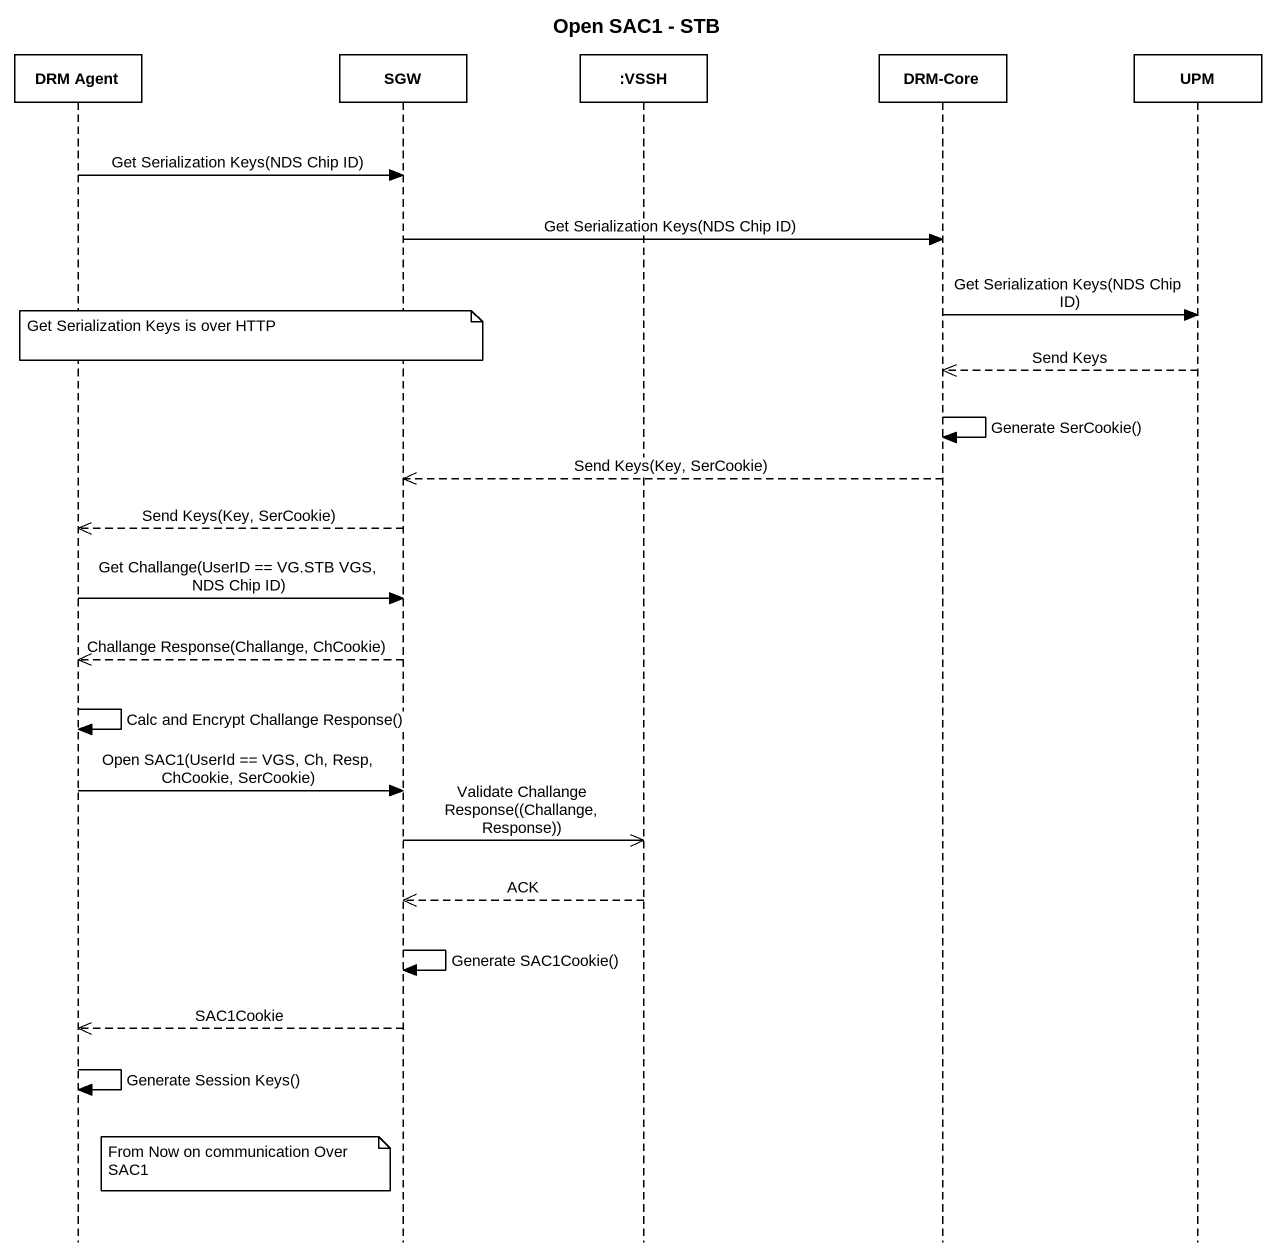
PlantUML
@startuml
title Open SAC1 - STB
hide footbox
participant "DRM Agent" as DRM_Agent
participant SGW
participant ":VSSH" as VSSH
participant "DRM-Core" as DRM_Core
participant UPM

DRM_Agent -> SGW : Get Serialization Keys(NDS Chip ID)
SGW -> DRM_Core : Get Serialization Keys(NDS Chip ID)
DRM_Core -> UPM : Get Serialization Keys(NDS Chip ID)
note over SGW : Get Serialization Keys is over HTTP
UPM -->> DRM_Core : Send Keys
DRM_Core -> DRM_Core : Generate SerCookie()
DRM_Core -->> SGW : Send Keys(Key, SerCookie)
SGW -->> DRM_Agent : Send Keys(Key, SerCookie)
DRM_Agent -> SGW : Get Challange(UserID == VG.STB VGS, NDS Chip ID)
SGW -->> DRM_Agent : Challange Response(Challange, ChCookie)
DRM_Agent -> DRM_Agent : Calc and Encrypt Challange Response()
DRM_Agent -> SGW : Open SAC1(UserId == VGS, Ch, Resp, ChCookie, SerCookie)
SGW ->> VSSH : Validate Challange Response((Challange, Response))
VSSH -->> SGW : ACK
SGW -> SGW : Generate SAC1Cookie()
SGW -->> DRM_Agent : SAC1Cookie
DRM_Agent -> DRM_Agent : Generate Session Keys()
note left of SGW : From Now on communication Over SAC1
@enduml
